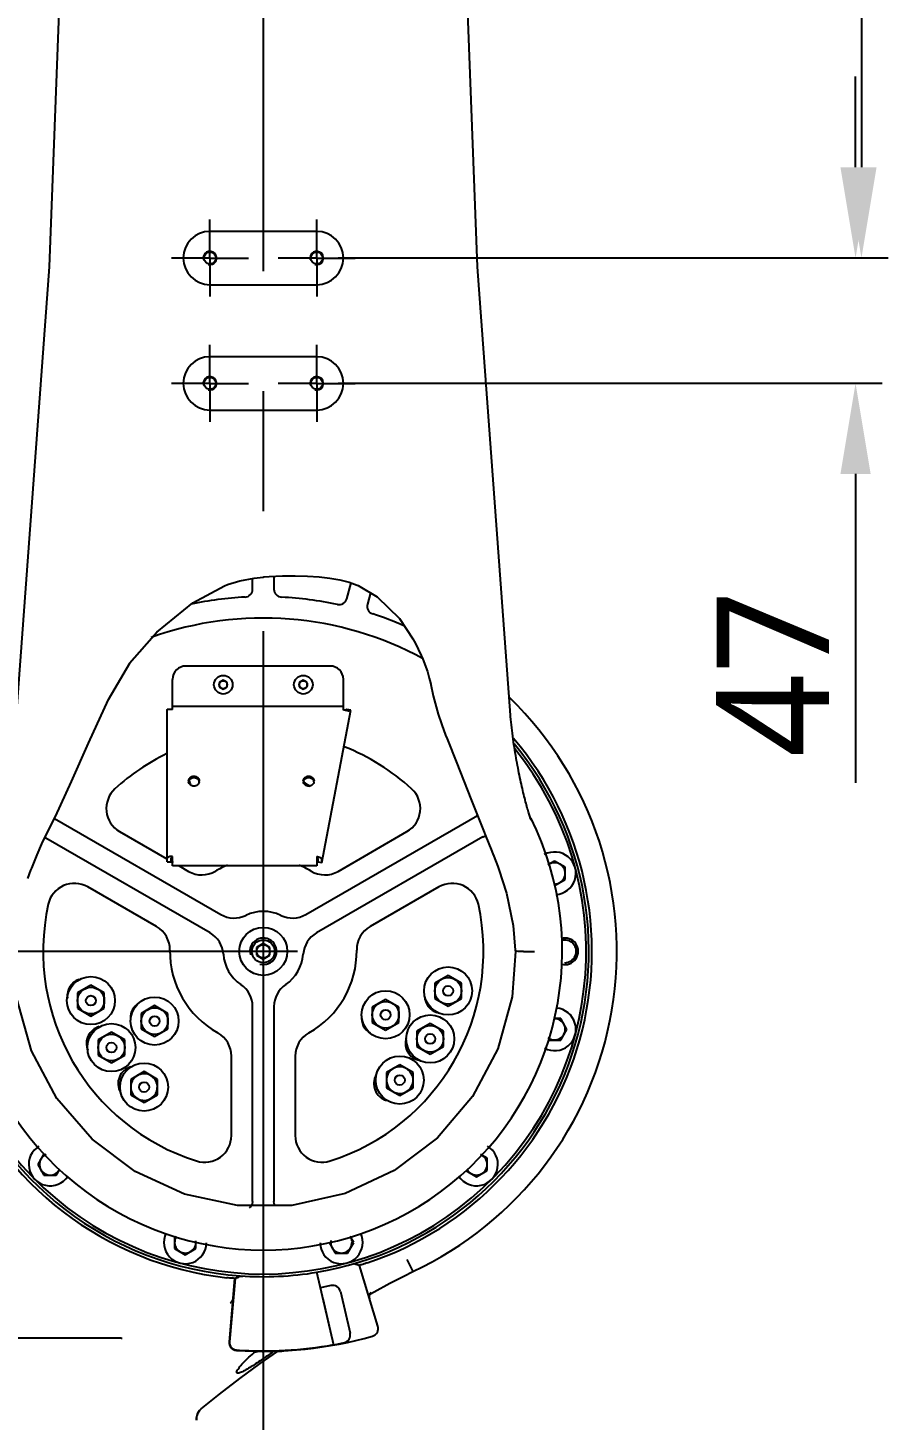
# Model space of a CAD drawing. Header units: millimetres. Extents: x 7426 to 8740, y 124 to 421.
# Drawn here: x 8008.81 to 8024.93, y 246.17 to 272.27 of the extents above; entities that cross this region are included whole.
import ezdxf

# ---------------------------------------------------------------- set-up
doc = ezdxf.new("R2010")
doc.units = ezdxf.units.MM
doc.linetypes.add('CENTER', pattern=[0.6, 0.375, -0.075, 0.075, -0.075])
for name, color, linetype in [('中心线', 7, 'Continuous'), ('外形图', 7, 'Continuous'), ('尺寸标注', 7, 'Continuous')]:
    doc.layers.add(name, color=color, linetype=linetype)
doc.styles.add('微软雅黑', font='msyh.ttc')
doc.dimstyles.new('尺寸标注_1_20比例', dxfattribs={"dimtxt": 2.1, "dimasz": 1.7, "dimexe": 0.5, "dimexo": 0.4, "dimgap": 0.5, "dimtad": 1, "dimdec": 1, "dimlfac": 20, "dimdsep": 46, "dimtxsty": '微软雅黑', "dimcen": 0.09, "dimadec": 0, "dimazin": 0, "dimtp": 0.01, "dimtm": 0.01, "dimtfac": 1, "dimtdec": 1, "dimtofl": 0, "dimtmove": 0, "dimatfit": 3, "dimfxl": 1, "dimtolj": 1, "dimarcsym": 0})

# ---------------------------------------------------------------- blocks, each defined once
blk = doc.blocks.new('*D1003')
at = {"layer": 'Defpoints', "color": 0}
for p in [(7975.873, 309.709), (8020.226, 309.709), (7995.055, 229.955)]:
    blk.add_point(p, dxfattribs=at)
at = {"layer": '尺寸标注', "color": 0, "linetype": 'Continuous', "lineweight": -2}
for p, q in [((8019.826, 309.709), (7975.373, 309.709)), ((7975.873, 231.655), (7975.873, 308.009)), ((7994.655, 229.955), (7975.373, 229.955))]:
    blk.add_line(p, q, dxfattribs=at)
at = {"layer": '尺寸标注', "color": 0}
for points in [[(7976.156, 308.009), (7975.59, 308.009), (7975.873, 309.709)], [(7975.59, 231.655), (7976.156, 231.655), (7975.873, 229.955)]]:
    blk.add_solid(points, dxfattribs=at)
at = {"layer": '尺寸标注', "color": 0, "insert": (7973.19, 269.831), "char_height": 2.1, "attachment_point": 2, "rotation": 90, "style": '微软雅黑'}
blk.add_mtext('\\A1;\\A1;1595', dxfattribs=at)
blk = doc.blocks.new('*D1005')
at = {"layer": 'Defpoints', "color": 0}
for p in [(8013.225, 296.958), (7985.119, 254.956), (8014.263, 254.956)]:
    blk.add_point(p, dxfattribs=at)
at = {"layer": '尺寸标注', "color": 0, "linetype": 'Continuous', "lineweight": -2}
for p, q in [((8012.825, 296.958), (7984.619, 296.958)), ((7985.119, 295.258), (7985.119, 256.656)), ((8013.863, 254.956), (7984.619, 254.956))]:
    blk.add_line(p, q, dxfattribs=at)
at = {"layer": '尺寸标注', "color": 0}
for points in [[(7985.402, 295.258), (7984.836, 295.258), (7985.119, 296.958)], [(7984.836, 256.656), (7985.402, 256.656), (7985.119, 254.956)]]:
    blk.add_solid(points, dxfattribs=at)
at = {"layer": '尺寸标注', "color": 0, "insert": (7982.448, 275.957), "char_height": 2.1, "attachment_point": 2, "rotation": 90, "style": '微软雅黑'}
blk.add_mtext('\\A1;\\A1;840', dxfattribs=at)
blk = doc.blocks.new('*D1006')
at = {"layer": 'Defpoints', "color": 0}
for p in [(8013.225, 255.742), (8004.725, 230.96), (8013.225, 224.324)]:
    blk.add_point(p, dxfattribs=at)
at = {"layer": '尺寸标注', "color": 0, "linetype": 'Continuous', "lineweight": -2}
for p, q in [((8013.225, 255.342), (8013.225, 223.824)), ((8004.725, 230.56), (8004.725, 223.824)), ((8006.425, 224.324), (8011.525, 224.324))]:
    blk.add_line(p, q, dxfattribs=at)
at = {"layer": '尺寸标注', "color": 0}
for points in [[(8006.425, 224.607), (8006.425, 224.041), (8004.725, 224.324)], [(8011.525, 224.041), (8011.525, 224.607), (8013.225, 224.324)]]:
    blk.add_solid(points, dxfattribs=at)
at = {"layer": '尺寸标注', "color": 0, "insert": (8009.016, 227.005), "char_height": 2.1, "attachment_point": 2, "style": '微软雅黑'}
blk.add_mtext('\\A1;\\A1;170', dxfattribs=at)
blk = doc.blocks.new('*D1007')
at = {"layer": 'Defpoints', "color": 0}
for p in [(8013.225, 254.956), (7985.119, 229.955), (7997.461, 229.955)]:
    blk.add_point(p, dxfattribs=at)
at = {"layer": '尺寸标注', "color": 0, "linetype": 'Continuous', "lineweight": -2}
for p, q in [((8012.825, 254.956), (7984.619, 254.956)), ((7985.119, 253.256), (7985.119, 231.655)), ((7997.061, 229.955), (7984.619, 229.955))]:
    blk.add_line(p, q, dxfattribs=at)
at = {"layer": '尺寸标注', "color": 0}
for points in [[(7985.402, 253.256), (7984.836, 253.256), (7985.119, 254.956)], [(7984.836, 231.655), (7985.402, 231.655), (7985.119, 229.955)]]:
    blk.add_solid(points, dxfattribs=at)
at = {"layer": '尺寸标注', "color": 0, "insert": (7982.447, 242.412), "char_height": 2.1, "attachment_point": 2, "rotation": 90, "style": '微软雅黑'}
blk.add_mtext('\\A1;\\A1;500', dxfattribs=at)
blk = doc.blocks.new('*D1012')
at = {"layer": 'Defpoints', "color": 0}
for p in [(8014.225, 285.708), (8014.225, 267.957), (8024.434, 267.957)]:
    blk.add_point(p, dxfattribs=at)
at = {"layer": '尺寸标注', "color": 0, "linetype": 'Continuous', "lineweight": -2}
for p, q in [((8014.625, 285.708), (8024.934, 285.708)), ((8024.434, 284.008), (8024.434, 269.657)), ((8014.625, 267.957), (8024.934, 267.957))]:
    blk.add_line(p, q, dxfattribs=at)
at = {"layer": '尺寸标注', "color": 0}
for points in [[(8024.717, 284.008), (8024.15, 284.008), (8024.434, 285.708)], [(8024.15, 269.657), (8024.717, 269.657), (8024.434, 267.957)]]:
    blk.add_solid(points, dxfattribs=at)
at = {"layer": '尺寸标注', "color": 0, "insert": (8022.848, 277.796), "char_height": 2.1, "attachment_point": 5, "rotation": 90, "style": '微软雅黑'}
blk.add_mtext('\\A1;\\A1;355', dxfattribs=at)
blk = doc.blocks.new('*D1013')
at = {"layer": 'Defpoints', "color": 0}
for p in [(8014.225, 267.957), (8024.323, 267.957), (8014.225, 265.607)]:
    blk.add_point(p, dxfattribs=at)
at = {"layer": '尺寸标注', "color": 0, "linetype": 'Continuous', "lineweight": -2}
for p, q in [((8024.323, 269.657), (8024.323, 271.357)), ((8014.625, 267.957), (8024.823, 267.957)), ((8014.625, 265.607), (8024.823, 265.607)), ((8024.323, 263.907), (8024.323, 258.117))]:
    blk.add_line(p, q, dxfattribs=at)
at = {"layer": '尺寸标注', "color": 0}
for points in [[(8024.04, 269.657), (8024.606, 269.657), (8024.323, 267.957)], [(8024.606, 263.907), (8024.04, 263.907), (8024.323, 265.607)]]:
    blk.add_solid(points, dxfattribs=at)
at = {"layer": '尺寸标注', "color": 0, "insert": (8022.773, 260.162), "char_height": 2.1, "attachment_point": 5, "rotation": 90, "style": '微软雅黑'}
blk.add_mtext('\\A1;\\A1;47', dxfattribs=at)

msp = doc.modelspace()

# ---------------------------------------------------------------- linework, layer by layer
at = {"layer": '中心线', "color": 0, "linetype": 'CENTER', "ltscale": 30}
msp.add_line((8013.2253, 296.9583), (8013.2253, 254.956), dxfattribs=at)
at = {"layer": '外形图', "color": 0}
for p, q in [((8012.2252, 267.9567), (8012.2252, 268.6774)), ((8014.2253, 267.9567), (8014.2253, 268.6774)), ((8012.2252, 267.9567), (8011.5045, 267.9567)), ((8012.2252, 267.9567), (8012.2252, 267.2359)), ((8012.2252, 267.9567), (8012.946, 267.9567)), ((8014.2253, 267.9567), (8013.5046, 267.9567)), ((8014.2253, 267.9567), (8014.2253, 267.2359)), ((8014.2253, 267.9567), (8014.9461, 267.9567)), ((8012.2252, 265.6066), (8012.2252, 266.3273)), ((8014.2253, 265.6066), (8014.2253, 266.3273)), ((8012.2252, 265.6066), (8011.5045, 265.6066)), ((8012.2252, 265.6066), (8012.2252, 264.8858)), ((8012.2252, 265.6066), (8012.946, 265.6066)), ((8014.2253, 265.6066), (8013.5046, 265.6066)), ((8014.2253, 265.6066), (8014.2253, 264.8858)), ((8014.2253, 265.6066), (8014.9461, 265.6066))]:
    msp.add_line(p, q, dxfattribs=at)
at = {"layer": '外形图', "color": 0, "linetype": 'Continuous'}
for p, q in [((8014.2253, 268.4567), (8012.2252, 268.4567)), ((8012.2252, 267.4567), (8014.2253, 267.4567)), ((8014.2253, 266.1066), (8012.2252, 266.1066)), ((8012.2252, 265.1065), (8014.2253, 265.1065)), ((8013.0253, 261.7473), (8013.0253, 261.9505)), ((8013.0521, 261.9557), (8013.2212, 261.9748)), ((8013.2212, 261.9748), (8013.2377, 261.9762)), ((8013.2377, 261.9762), (8013.3354, 261.9835)), ((8013.4253, 261.9875), (8013.4253, 261.7473)), ((8014.7898, 261.5677), (8014.8691, 261.8636)), ((8012.4972, 261.8092), (8012.5573, 261.8332)), ((8015.2333, 261.6773), (8015.1762, 261.4641)), ((8010.7208, 260.3567), (8011.2276, 260.9395)), ((8016.0298, 260.8141), (8016.0743, 260.7308)), ((8016.0743, 260.7308), (8016.1296, 260.6199)), ((8016.1296, 260.6199), (8016.1853, 260.5018)), ((8010.3249, 259.6776), (8010.7216, 260.3573)), ((8014.4754, 260.3063), (8011.7752, 260.3063)), ((8016.1853, 260.5018), (8016.2146, 260.4351)), ((8016.2146, 260.4351), (8016.3004, 260.201)), ((8011.5252, 259.4904), (8011.5252, 260.0562)), ((8012.4752, 260.0428), (8012.4002, 259.9995)), ((8012.5503, 259.9995), (8012.4752, 260.0428)), ((8013.9753, 260.0428), (8013.9003, 259.9995)), ((8014.0503, 259.9995), (8013.9753, 260.0428)), ((8014.7254, 259.4763), (8014.7254, 260.0562)), ((8016.3004, 260.201), (8016.3359, 260.0785)), ((8012.4002, 259.9995), (8012.4002, 259.9129)), ((8012.4002, 259.9129), (8012.4752, 259.8696)), ((8012.4752, 259.8696), (8012.5503, 259.9129)), ((8012.5503, 259.9129), (8012.5503, 259.9995)), ((8013.9003, 259.9995), (8013.9003, 259.9129)), ((8013.9003, 259.9129), (8013.9753, 259.8696)), ((8013.9753, 259.8696), (8014.0503, 259.9129)), ((8014.0503, 259.9129), (8014.0503, 259.9995)), ((8016.3636, 259.9575), (8016.4094, 259.7444)), ((8011.5252, 259.5562), (8014.7254, 259.5562)), ((8016.4094, 259.7444), (8016.5031, 259.4034)), ((8011.4252, 256.6344), (8011.4252, 259.4904)), ((8014.3239, 256.6185), (8014.8666, 259.4805)), ((8014.7927, 259.4925), (8014.7598, 259.477)), ((8014.8666, 259.4805), (8014.7927, 259.4925)), ((8014.8666, 259.4805), (8014.8308, 259.4636)), ((8016.5031, 259.4034), (8016.5637, 259.2215)), ((8016.5637, 259.2216), (8016.5711, 259.2008)), ((8016.5711, 259.2008), (8016.6418, 259.0114)), ((8016.6418, 259.0114), (8016.669, 258.9426)), ((8013.9782, 258.126), (8014.0991, 258.0562)), ((8017.1147, 257.8185), (8017.3504, 257.2246)), ((8009.3138, 257.4452), (8012.4284, 255.647)), ((8014.0222, 255.647), (8017.2393, 257.5044)), ((8010.5327, 257.2017), (8011.4181, 256.6905)), ((8014.6266, 256.4562), (8015.9179, 257.2017)), ((8017.2872, 257.4059), (8017.2873, 257.4058)), ((8017.3504, 257.2246), (8017.3969, 257.1082)), ((8018.2444, 257.4136), (8018.2445, 257.4132)), ((8008.9892, 256.7675), (8009.0724, 256.9699)), ((8009.0724, 256.9699), (8009.0813, 256.9892)), ((8009.1289, 257.0826), (8009.1516, 257.0769)), ((8012.2284, 255.3006), (8009.1515, 257.077)), ((8017.3416, 257.1015), (8014.2222, 255.3006)), ((8017.3416, 257.1015), (8017.3434, 257.1026)), ((8008.9636, 256.7049), (8008.9892, 256.7675)), ((8011.4252, 256.6344), (8011.5002, 256.6344)), ((8011.5002, 256.6344), (8011.5002, 256.7028)), ((8011.504, 256.6409), (8011.5349, 256.6231)), ((8011.5252, 256.5568), (8011.5252, 256.737)), ((8014.2253, 256.737), (8014.2253, 256.5568)), ((8014.25, 256.6988), (8014.25, 256.6304)), ((8014.3239, 256.6185), (8014.3239, 256.6869)), ((8017.5272, 256.7825), (8017.5447, 256.7387)), ((8018.6831, 256.6493), (8018.558, 256.5771)), ((8018.8831, 256.5338), (8018.6831, 256.6493)), ((8008.8134, 256.3211), (8008.872, 256.4773)), ((8014.2253, 256.5568), (8011.5252, 256.5568)), ((8011.6497, 256.5568), (8011.824, 256.4562)), ((8014.3239, 256.6185), (8014.25, 256.6304)), ((8018.8831, 256.3029), (8018.8831, 256.5338)), ((8011.2254, 255.4194), (8009.9341, 256.1649)), ((8016.5165, 256.1649), (8015.2252, 255.4194)), ((8018.686, 256.1891), (8018.8831, 256.3029)), ((8013.2253, 255.1003), (8013.1003, 255.0281)), ((8013.3503, 255.0281), (8013.2253, 255.1003)), ((8013.1003, 255.0281), (8013.1003, 254.8838)), ((8013.1003, 254.8838), (8013.2253, 254.8116)), ((8013.2253, 254.8116), (8013.3503, 254.8838)), ((8013.3503, 254.8838), (8013.3503, 255.0281)), ((8017.9472, 254.9769), (8017.9481, 254.9528)), ((8017.9474, 254.9708), (8017.9474, 254.9707)), ((8018.1012, 254.956), (8018.3047, 254.956)), ((8009.9954, 254.3205), (8009.7454, 254.1761)), ((8010.2454, 254.1761), (8009.9954, 254.3205)), ((8016.6883, 254.5026), (8016.4383, 254.3583)), ((8016.4383, 254.3583), (8016.4383, 254.0696)), ((8016.9384, 254.3583), (8016.6883, 254.5026)), ((8016.9384, 254.0696), (8016.9384, 254.3583)), ((8009.7454, 254.1761), (8009.7454, 253.8874)), ((8010.2454, 253.8874), (8010.2454, 254.1761)), ((8015.5176, 254.0552), (8015.2676, 253.9109)), ((8015.7676, 253.9109), (8015.5176, 254.0552)), ((8016.4383, 254.0696), (8016.6883, 253.9253)), ((8016.6883, 253.9253), (8016.9384, 254.0696)), ((8009.7454, 253.8874), (8009.9954, 253.7431)), ((8009.9954, 253.7431), (8010.2454, 253.8874)), ((8011.1888, 253.9374), (8010.9388, 253.7931)), ((8010.9388, 253.7931), (8010.9388, 253.5044)), ((8011.4388, 253.7931), (8011.1888, 253.9374)), ((8011.4388, 253.5044), (8011.4388, 253.7931)), ((8013.0253, 250.267), (8013.0253, 253.9203)), ((8013.4253, 253.9203), (8013.4253, 250.267)), ((8015.2676, 253.9109), (8015.2676, 253.6222)), ((8015.7676, 253.6222), (8015.7676, 253.9109)), ((8010.9388, 253.5044), (8011.1888, 253.36)), ((8011.1888, 253.36), (8011.4388, 253.5044)), ((8015.2676, 253.6222), (8015.5176, 253.4779)), ((8015.5176, 253.4779), (8015.7676, 253.6222)), ((8016.353, 253.6028), (8016.1029, 253.4584)), ((8016.603, 253.4584), (8016.353, 253.6028)), ((8018.7986, 253.6936), (8018.6657, 253.6936)), ((8018.914, 253.4935), (8018.7986, 253.6936)), ((8010.3793, 253.4402), (8010.1292, 253.2958)), ((8010.1292, 253.2958), (8010.1292, 253.0071)), ((8010.6293, 253.2958), (8010.3793, 253.4402)), ((8010.6293, 253.0071), (8010.6293, 253.2958)), ((8016.1029, 253.4584), (8016.1029, 253.1697)), ((8016.603, 253.1697), (8016.603, 253.4584)), ((8018.5676, 253.2935), (8018.7986, 253.2935)), ((8018.7986, 253.2935), (8018.914, 253.4935)), ((8010.1292, 253.0071), (8010.3793, 252.8628)), ((8010.3793, 252.8628), (8010.6293, 253.0071)), ((8012.6267, 251.5012), (8012.6267, 252.9922)), ((8013.8239, 252.9922), (8013.8239, 251.5012)), ((8016.1029, 253.1697), (8016.353, 253.0254)), ((8016.353, 253.0254), (8016.603, 253.1697)), ((8015.7825, 252.8302), (8015.5325, 252.6859)), ((8016.0325, 252.6859), (8015.7825, 252.8302)), ((8010.9909, 252.6998), (8010.7409, 252.5554)), ((8010.7409, 252.5554), (8010.7409, 252.2667)), ((8011.2409, 252.5554), (8010.9909, 252.6998)), ((8011.2409, 252.2667), (8011.2409, 252.5554)), ((8015.5325, 252.6859), (8015.5325, 252.3972)), ((8016.0325, 252.3972), (8016.0325, 252.6859)), ((8010.7409, 252.2667), (8010.9909, 252.1224)), ((8010.9909, 252.1224), (8011.2409, 252.2667)), ((8015.5325, 252.3972), (8015.7825, 252.2528)), ((8015.7825, 252.2528), (8016.0325, 252.3972)), ((8009.1144, 251.1606), (8008.999, 250.9606)), ((8008.999, 250.9606), (8009.1144, 250.7606)), ((8017.4207, 251.0761), (8017.2939, 251.1492)), ((8017.4207, 250.8451), (8017.4207, 251.0761)), ((8009.1144, 250.7606), (8009.3454, 250.7606)), ((8009.3454, 250.7606), (8009.4067, 250.8668)), ((8017.0233, 250.8436), (8017.2207, 250.7296)), ((8017.2207, 250.7296), (8017.4207, 250.8451)), ((8013.0253, 250.2672), (8013.0177, 250.2212)), ((8013.4316, 250.2252), (8013.4253, 250.2672)), ((8013.45, 250.1919), (8013.4316, 250.2252)), ((8011.5629, 249.6136), (8011.5629, 249.3827)), ((8014.9187, 249.4982), (8014.8546, 249.6091)), ((8011.5629, 249.3827), (8011.7629, 249.2672)), ((8011.7629, 249.2672), (8011.9629, 249.3827)), ((8011.9629, 249.3827), (8011.9629, 249.5303)), ((8014.4567, 249.4982), (8014.5722, 249.2982)), ((8014.8032, 249.2982), (8014.9187, 249.4982)), ((8014.5722, 249.2982), (8014.8032, 249.2982)), ((8015.0255, 249.0677), (8014.9139, 249.094)), ((8015.3739, 247.9282), (8015.0255, 249.0677)), ((8015.9147, 249.1784), (8016.0253, 248.9513)), ((8012.6886, 248.8221), (8012.5848, 247.635)), ((8012.6972, 248.8214), (8012.5933, 247.6343)), ((8012.6954, 248.8253), (8012.7924, 248.871)), ((8014.5441, 247.5724), (8014.2286, 248.9387)), ((8014.4915, 248.6892), (8014.2966, 248.6443)), ((8014.6714, 248.5768), (8014.8514, 247.7973)), ((8014.3416, 248.4494), (8014.4991, 247.7673)), ((8010.5611, 247.7056), (8001.4983, 247.7056)), ((8010.5611, 247.7056), (8010.58, 247.7045)), ((8014.7389, 247.6174), (8014.5441, 247.5724)), ((8013.1652, 247.229), (8013.491, 247.4555)), ((8013.5753, 247.4555), (8013.2253, 247.4555)), ((8011.974, 246.2018), (8011.9933, 246.285)), ((8011.9746, 246.1653), (8011.974, 246.2018))]:
    msp.add_line(p, q, dxfattribs=at)
for points in [[(8009.2603, 293.8361), (8009.5588, 285.285), (8009.5441, 276.5151), (8009.2125, 267.7922), (8008.5932, 259.3838)], [(8017.8572, 259.385), (8017.2381, 267.7918), (8016.9065, 276.5154), (8016.8918, 285.286), (8017.1903, 293.8362)], [(8012.5573, 261.8332), (8012.7857, 261.9042), (8013.0521, 261.9557)], [(8013.3354, 261.9835), (8013.5848, 261.9947), (8013.825, 261.9967), (8014.0546, 261.9908), (8014.2717, 261.977), (8014.4747, 261.9541), (8014.6618, 261.9212), (8014.8317, 261.8775)], [(8014.8317, 261.8775), (8014.9842, 261.8212), (8015.0024, 261.8128)], [(8011.2276, 260.9395), (8011.9052, 261.4918), (8012.4972, 261.8092)], [(8015.0025, 261.8128), (8015.362, 261.6017), (8015.7795, 261.1977), (8016.0297, 260.8143)], [(8016.336, 260.0782), (8016.3473, 260.0329), (8016.3623, 259.9642), (8016.3636, 259.9574)], [(8009.0814, 256.9896), (8009.3336, 257.4841), (8009.6301, 258.1378), (8009.9482, 258.862), (8010.3249, 259.6776)], [(8018.1402, 257.7618), (8018.1318, 257.7941), (8018.1233, 257.8275), (8018.1147, 257.8619), (8018.106, 257.8974), (8018.0972, 257.9338), (8018.0883, 257.9712), (8018.0794, 258.0095), (8018.0705, 258.0488), (8018.0615, 258.089), (8018.0525, 258.13), (8018.0434, 258.1718), (8018.0344, 258.2145), (8018.0253, 258.258), (8018.0163, 258.3022), (8018.0074, 258.3471), (8017.9985, 258.3927), (8017.9896, 258.4389), (8017.9809, 258.4856), (8017.9723, 258.5328), (8017.9638, 258.5803), (8017.9555, 258.6282), (8017.9472, 258.6769), (8017.939, 258.727), (8017.9308, 258.7784), (8017.9228, 258.8306), (8017.9149, 258.8836), (8017.9073, 258.937), (8017.9, 258.9906), (8017.8931, 259.044), (8017.8866, 259.0972), (8017.8806, 259.15), (8017.8749, 259.2023), (8017.8695, 259.2544), (8017.8645, 259.3063), (8017.8597, 259.3586), (8017.8573, 259.3848)], [(8016.669, 258.9426), (8016.8505, 258.4872), (8017.1147, 257.8185)], [(8018.2445, 257.4132), (8018.244, 257.4147), (8018.2431, 257.4171), (8018.2417, 257.4207), (8018.2399, 257.4258), (8018.2376, 257.4322), (8018.2348, 257.4403), (8018.2315, 257.45), (8018.2276, 257.4615), (8018.2232, 257.4747), (8018.2183, 257.4898), (8018.2129, 257.5067), (8018.2071, 257.5254), (8018.2008, 257.5459), (8018.1941, 257.5681), (8018.187, 257.592), (8018.1797, 257.6172), (8018.1722, 257.6437), (8018.1644, 257.6714), (8018.1565, 257.7004), (8018.1484, 257.7305), (8018.1402, 257.7618)], [(8017.2371, 257.51), (8017.2161, 257.4914), (8017.2081, 257.4864)], [(8017.3434, 257.1026), (8017.3598, 257.1103), (8017.3944, 257.1143)], [(8017.3969, 257.1082), (8017.4938, 256.8658), (8017.5272, 256.7825)], [(8008.872, 256.4773), (8008.8867, 256.5143), (8008.9636, 256.7049)], [(8017.5447, 256.7387), (8017.62, 256.5461), (8017.6416, 256.4896)], [(8017.6416, 256.4896), (8017.785, 256.0496), (8017.9085, 255.4418), (8017.9472, 254.9771)], [(8013.7615, 250.193), (8012.7419, 250.1895), (8011.7472, 250.4039), (8010.8249, 250.8249), (8010.016, 251.4325), (8009.3571, 252.1996), (8008.8786, 253.0934), (8008.6053, 254.0743), (8008.5471, 254.9515)], [(8017.9481, 254.9529), (8017.8896, 254.1032), (8017.6203, 253.1287), (8017.1461, 252.2334), (8016.4893, 251.4597), (8015.6804, 250.8438), (8014.7568, 250.4148), (8013.7615, 250.193)], [(8013.0177, 250.2212), (8012.989, 250.1726), (8012.9588, 250.1487)], [(8015.2222, 248.5253), (8015.3027, 248.5708), (8015.5966, 248.7312), (8015.8562, 248.8669), (8016.0253, 248.9513)], [(8015.2193, 248.4339), (8015.2133, 248.4661), (8015.2156, 248.505), (8015.2261, 248.5371), (8015.2396, 248.5599), (8015.2441, 248.5656)], [(8012.0633, 246.3796), (8012.4023, 246.6553), (8012.7829, 246.9493), (8013.1652, 247.229)], [(8011.9933, 246.285), (8012.0365, 246.3535), (8012.0633, 246.3796)]]:
    msp.add_lwpolyline(points, dxfattribs=at)
for centre, radius in [((8012.2252, 267.9567), 0.1125), ((8014.2253, 267.9567), 0.1125), ((8012.2252, 265.6066), 0.1125), ((8014.2253, 265.6066), 0.1125), ((8012.4752, 259.9562), 0.175), ((8012.4752, 259.9562), 0.075), ((8013.9753, 259.9562), 0.175), ((8013.9753, 259.9562), 0.075), ((8013.2253, 254.956), 0.45), ((8013.2253, 254.956), 0.2125), ((8013.2253, 254.956), 0.125), ((8016.6883, 254.214), 0.45), ((8009.9954, 254.0318), 0.45), ((8016.6883, 254.214), 0.25), ((8016.6883, 254.214), 0.0941), ((8009.9954, 254.0318), 0.25), ((8009.9954, 254.0318), 0.0941), ((8011.1888, 253.6487), 0.45), ((8015.5176, 253.7665), 0.45), ((8011.1888, 253.6487), 0.25), ((8015.5176, 253.7665), 0.25), ((8015.5176, 253.7665), 0.0941), ((8016.353, 253.3141), 0.45), ((8010.3793, 253.1515), 0.45), ((8011.1888, 253.6487), 0.0941), ((8016.353, 253.3141), 0.25), ((8010.3793, 253.1515), 0.25), ((8010.3793, 253.1515), 0.0941), ((8016.353, 253.3141), 0.0941), ((8015.7825, 252.5415), 0.45), ((8010.9909, 252.4111), 0.45), ((8010.9909, 252.4111), 0.0941), ((8015.7825, 252.5415), 0.0941)]:
    msp.add_circle(centre, radius, dxfattribs=at)
for centre, radius, start, end in [((8012.2252, 267.9567), 0.5, 90, 270), ((8014.2253, 267.9567), 0.5, 270, 90), ((8012.2252, 267.9567), 0.125, 255, 195), ((8014.2253, 267.9567), 0.125, 255, 195), ((8012.2252, 265.6066), 0.5, 90, 270), ((8014.2253, 265.6066), 0.5, 270, 90), ((8012.2252, 265.6066), 0.125, 255, 195), ((8014.2253, 265.6066), 0.125, 255, 195), ((8013.2253, 254.956), 6.6504, 92.95035, 101.72118), ((8012.8753, 261.7473), 0.15, 272.95035, 0), ((8013.5753, 261.7473), 0.15, 180, 267.04965), ((8013.2253, 254.956), 6.6504, 77.95035, 87.04965), ((8014.6449, 261.6065), 0.15, 257.95035, 345), ((8015.3211, 261.4253), 0.15, 165, 252.04965), ((8013.2253, 254.956), 6.2503, 61.35628, 109.65795), ((8013.2253, 254.956), 6.6504, 66.66469, 72.04965), ((8011.7752, 260.0562), 0.25, 90, 180), ((8014.4754, 260.0562), 0.25, 0, 90), ((8013.2253, 254.956), 6.6254, 295, 45.82027), ((8011.4565, 259.175), 0.3228, 82.0937, 82.37647), ((8011.4565, 259.1745), 0.3233, 77.73354, 82.10947), ((8014.7506, 259.1465), 0.3308, 89.75229, 94.37201), ((8014.7508, 259.1372), 0.3401, 88.93694, 89.78767), ((8014.7508, 259.1368), 0.3405, 88.43478, 88.93727), ((8013.2253, 254.956), 6.0503, 141.14922, 38.85901), ((8013.2253, 254.956), 6.1003, 279.46757, 39.63713), ((8013.2253, 254.956), 4.1252, 47.64054, 68.46044), ((8013.2253, 254.956), 6.1581, 288.39584, 40.38153), ((8013.2253, 254.956), 4.1252, 116.01549, 132.35946), ((8010.7827, 257.6347), 0.5, 132.35946, 240), ((8011.9137, 258.1466), 0.0885, 180.02289, 188.47194), ((8011.9147, 258.1208), 0.0895, 163.58443, 171.58659), ((8011.9143, 258.1209), 0.0891, 162.49681, 163.57897), ((8012.2783, 258.2467), 0.45, 190.69465, 202.67954), ((8011.9361, 258.1209), 0.0891, 16.41933, 17.63113), ((8011.9357, 258.1208), 0.0895, 8.40398, 16.41407), ((8011.9367, 258.1466), 0.0885, 351.51544, 359.97682), ((8014.0638, 258.1466), 0.0885, 180.02297, 188.43048), ((8014.0648, 258.1208), 0.0895, 163.58427, 171.54259), ((8014.0644, 258.1209), 0.0891, 162.49537, 163.57885), ((8014.1796, 258.2984), 0.25, 216.86135, 253.69449), ((8014.0863, 258.1209), 0.0891, 16.42015, 17.57706), ((8014.0859, 258.1208), 0.0895, 8.42307, 16.41482), ((8014.0869, 258.1466), 0.0885, 351.535, 359.9769), ((8015.6679, 257.6347), 0.5, 300, 47.64054), ((8013.2253, 254.956), 5.601, 153.46491, 26.53071), ((8011.525, 256.4524), 0.2846, 89.96811, 95.0141), ((8018.6831, 256.4184), 0.4, 273.37988, 118.6396), ((8012.074, 256.8892), 0.5, 240, 300.77517), ((8013.2253, 254.956), 1.7501, 112.58279, 120.77517), ((8013.2253, 254.956), 1.7501, 59.22483, 67.41721), ((8014.3766, 256.8892), 0.5, 239.22483, 300), ((8018.6831, 256.4184), 0.2, 269.61763, 120), ((8009.6841, 255.7319), 0.5, 60, 167.64054), ((8016.7665, 255.7319), 0.5, 12.35946, 120), ((8013.2253, 254.956), 4.1252, 167.64054, 252.35946), ((8012.6784, 256.08), 0.5, 240, 295.9442), ((8013.2253, 254.956), 0.75, 64.0558, 115.9442), ((8013.7722, 256.08), 0.5, 244.0558, 300), ((8013.2253, 254.956), 4.1252, 287.64054, 12.35946), ((8010.9754, 254.9864), 0.5, 359.22483, 60), ((8015.4752, 254.9864), 0.5, 120, 180.77517), ((8011.9783, 254.8675), 0.5, 4.0558, 60), ((8013.2253, 254.956), 0.25, 255, 195), ((8014.4722, 254.8675), 0.5, 120, 175.9442), ((8018.8756, 254.956), 0.25, 255, 105.95262), ((8018.8756, 254.956), 0.2125, 270, 107.57168), ((8013.2253, 254.956), 1.7501, 179.22483, 240.77517), ((8013.2253, 254.956), 0.75, 184.0558, 235.9442), ((8013.2253, 254.956), 0.75, 304.0558, 355.9442), ((8013.2253, 254.956), 1.7501, 299.22483, 0.77517), ((8009.8776, 254.1213), 0.325, 108.64061, 187.5), ((8012.5252, 253.9203), 0.5, 0, 55.9442), ((8013.9253, 253.9203), 0.5, 124.0558, 180), ((8016.573, 254.1213), 0.325, 182, 254.12319), ((8011.0601, 253.7059), 0.325, 129.15209, 187.5), ((8018.6831, 253.4935), 0.4, 241.74081, 84.49624), ((8010.2373, 253.2309), 0.325, 105.60322, 203.5), ((8015.3905, 253.7059), 0.325, 172.5, 240), ((8018.6831, 253.4935), 0.2, 230.29107, 90), ((8012.1267, 252.9922), 0.5, 0, 60.77517), ((8014.3239, 252.9922), 0.5, 119.22483, 180), ((8016.2132, 253.2309), 0.325, 163.73743, 256), ((8013.2253, 254.956), 6.1003, 199.06911, 265.93074), ((8010.8286, 252.4741), 0.325, 105.33273, 209.97925), ((8015.7825, 252.5415), 0.25, 300.17919, 300), ((8013.2253, 254.956), 6.1581, 201.39584, 263.60416), ((8010.9909, 252.4111), 0.25, 62.72796, 60), ((8015.622, 252.4741), 0.325, 150, 254.03065), ((8012.1267, 251.5012), 0.5, 252.35946, 0), ((8014.3239, 251.5012), 0.5, 180, 287.64054), ((8009.2299, 250.9606), 0.4, 121.41641, 325.9978), ((8017.2207, 250.9606), 0.4, 214.00268, 58.60674), ((8009.2299, 250.9606), 0.2, 110.9135, 330), ((8017.2207, 250.9606), 0.2, 207.87351, 60), ((8011.7629, 249.4982), 0.4, 154.70984, 358.4876), ((8011.7629, 249.4982), 0.2, 146.32261, 0), ((8014.6877, 249.4982), 0.4, 181.53578, 25.28888), ((8014.6877, 249.4982), 0.2, 170.51285, 30), ((8013.8396, 246.2299), 2.8321, 113.27151, 113.7888), ((8013.2253, 254.956), 6.1003, 265.93051, 279.46652), ((8014.5252, 248.5431), 0.15, 13, 103), ((8012.5071, 248.4667), 0.1499, 314.6688, 320.06953), ((8014.7052, 247.7635), 0.15, 283, 13), ((8015.2304, 247.8843), 0.15, 285.83062, 17), ((8012.7342, 247.622), 0.15, 175, 266.16938), ((8012.7342, 247.622), 0.1414, 175, 266.16938), ((8013.2253, 254.956), 7.5004, 266.16938, 285.83062), ((8013.2253, 254.956), 7.4918, 266.16938, 280.12343), ((8012.2249, 246.1877), 0.2513, 172.15634, 185.11626), ((8012.2236, 246.1879), 0.25, 161.60134, 172.16223), ((8012.2237, 246.1878), 0.2501, 152.8449, 161.57454), ((8012.2234, 246.1878), 0.2498, 143.19107, 152.82043), ((8012.2247, 246.1869), 0.2514, 129.96436, 143.19799)]:
    msp.add_arc(centre, radius, start, end, dxfattribs=at)
for points, knots in [([(8011.4252, 259.4904), (8011.4252, 259.4926), (8011.4346, 259.4958), (8011.4478, 259.4975), (8011.472, 259.4979), (8011.4895, 259.4963), (8011.4993, 259.4949)], [0, 0, 0, 0, 0.0867325, 0.2926511, 0.6067268, 1, 1, 1, 1]), ([(8014.7601, 259.4772), (8014.7636, 259.4771), (8014.7764, 259.4765), (8014.7892, 259.4752), (8014.7985, 259.4738)], [0, 0, 0, 0, 0.2726259, 1, 1, 1, 1]), ([(8014.7985, 259.4738), (8014.8063, 259.4726), (8014.8166, 259.4706), (8014.8269, 259.4666), (8014.8303, 259.4647), (8014.8308, 259.4636)], [0, 0, 0, 0, 0.6911597, 0.8952628, 1, 1, 1, 1]), ([(8011.8252, 258.1466), (8011.8252, 258.1708), (8011.8484, 258.2219), (8011.9252, 258.2501), (8012.002, 258.2219), (8012.0252, 258.1708), (8012.0252, 258.1466)], [0, 0, 0, 0, 0.2445103, 0.4999919, 0.7554773, 1, 1, 1, 1]), ([(8011.8293, 258.1477), (8011.8354, 258.1669), (8011.8623, 258.2024), (8011.9251, 258.2213), (8011.988, 258.2025), (8012.0149, 258.1671), (8012.021, 258.1479)], [0, 0, 0, 0, 0.2456032, 0.4999614, 0.7543494, 1, 1, 1, 1]), ([(8013.9753, 258.1466), (8013.9753, 258.1708), (8013.9985, 258.2219), (8014.0753, 258.2501), (8014.1521, 258.2219), (8014.1753, 258.1708), (8014.1753, 258.1466)], [0, 0, 0, 0, 0.2445103, 0.4999919, 0.7554773, 1, 1, 1, 1]), ([(8013.9795, 258.1477), (8013.9855, 258.1669), (8014.0124, 258.2024), (8014.0753, 258.2213), (8014.1382, 258.2025), (8014.1651, 258.167), (8014.1712, 258.1478)], [0, 0, 0, 0, 0.2455999, 0.499977, 0.7543669, 1, 1, 1, 1]), ([(8012.0243, 258.1336), (8012.021, 258.1115), (8011.9953, 258.0681), (8011.9252, 258.0447), (8011.8551, 258.0681), (8011.8295, 258.1116), (8011.8262, 258.1336)], [0, 0, 0, 0, 0.2450031, 0.4999842, 0.7549801, 1, 1, 1, 1]), ([(8014.1744, 258.1336), (8014.1711, 258.1116), (8014.1454, 258.0681), (8014.0753, 258.0447), (8014.0052, 258.0681), (8013.9796, 258.1116), (8013.9763, 258.1337)], [0, 0, 0, 0, 0.2450098, 0.4999977, 0.7549828, 1, 1, 1, 1]), ([(8011.5002, 256.7359), (8011.4901, 256.735), (8011.4713, 256.7321), (8011.4456, 256.725), (8011.4252, 256.7126), (8011.4252, 256.7028)], [0, 0, 0, 0, 0.3559928, 0.6523325, 1, 1, 1, 1]), ([(8011.5002, 256.7028), (8011.5002, 256.7059), (8011.5113, 256.7109), (8011.5192, 256.7113), (8011.5252, 256.7113)], [0, 0, 0, 0, 0.3472235, 1, 1, 1, 1]), ([(8014.2253, 256.737), (8014.2493, 256.7331), (8014.2819, 256.724), (8014.3147, 256.705), (8014.3239, 256.6923), (8014.3239, 256.6869)], [0, 0, 0, 0, 0.6343923, 0.8593937, 1, 1, 1, 1]), ([(8014.25, 256.6988), (8014.25, 256.7022), (8014.2395, 256.7082), (8014.2313, 256.7104), (8014.2253, 256.7113)], [0, 0, 0, 0, 0.3590081, 1, 1, 1, 1]), ([(8017.9475, 254.9703), (8017.9481, 254.9635), (8017.9833, 254.9637), (8018.0008, 254.9576), (8018.0182, 254.9568)], [0, 0, 0, 0, 0.2813415, 1, 1, 1, 1]), ([(8015.1687, 249.1126), (8015.1506, 249.1061), (8015.1178, 249.0965), (8015.071, 249.0776), (8015.0468, 249.0791), (8015.0266, 249.0641), (8015.0255, 249.0677)], [0, 0, 0, 0, 0.3826754, 0.7070453, 0.9238661, 1, 1, 1, 1]), ([(8012.6886, 248.8221), (8012.6883, 248.8183), (8012.6655, 248.8288), (8012.6421, 248.8224), (8012.5924, 248.831), (8012.5583, 248.8336), (8012.5393, 248.8362)], [0, 0, 0, 0, 0.0761579, 0.2930123, 0.6173805, 1, 1, 1, 1]), ([(8012.6972, 248.8214), (8012.6951, 248.8216), (8012.6932, 248.8208), (8012.6887, 248.8228), (8012.6886, 248.8221)], [0, 0, 0, 0, 0.7480946, 1, 1, 1, 1]), ([(8013.4106, 247.4501), (8013.3385, 247.3976), (8013.229, 247.3208), (8013.0828, 247.2226), (8012.9779, 247.1548), (8012.8836, 247.0991), (8012.8142, 247.0616), (8012.7688, 247.0472), (8012.7429, 247.039), (8012.7253, 247.0525), (8012.7253, 247.0609)], [0, 0, 0, 0, 0.3299722, 0.4951633, 0.6519941, 0.7916056, 0.9016746, 0.94127, 0.9690765, 1, 1, 1, 1]), ([(8012.7253, 247.0609), (8012.7253, 247.0836), (8012.7622, 247.1384), (8012.8282, 247.222), (8012.9292, 247.3231), (8013.0066, 247.3908), (8013.049, 247.4253)], [0, 0, 0, 0, 0.1382834, 0.3719114, 0.6668123, 1, 1, 1, 1])]:
    msp.add_open_spline(points, degree=3, knots=knots, dxfattribs=at)
for points in [[(8018.0182, 254.9568), (8018.0459, 254.9554), (8018.0736, 254.9567), (8018.1013, 254.9567)], [(8012.7206, 248.8316), (8012.7345, 248.8376), (8012.7484, 248.8434), (8012.7624, 248.8489)], [(8012.7624, 248.8489), (8012.7874, 248.8586), (8012.8137, 248.8693), (8012.8404, 248.8677)], [(8012.622, 248.3705), (8012.635, 248.386), (8012.645, 248.4046), (8012.6508, 248.424)], [(8013.049, 247.4253), (8013.0738, 247.4455), (8013.108, 247.4564), (8013.14, 247.456)]]:
    msp.add_open_spline(points, degree=3, dxfattribs=at)

# ---------------------------------------------------------------- dimensions: what is measured, and where the dimension line sits
at = {"layer": '尺寸标注', "color": 0, "linetype": 'Continuous'}
for base, p1, p2, angle, text, picture, middle in [((7975.8729, 309.709), (7995.0551, 229.9546), (8020.2257, 309.709), 90, '\\A1;1595', '*D1003', (7975.8729, 269.8306)), ((7985.1189, 254.956), (8013.2253, 296.9583), (8014.263, 254.956), 270, '\\A1;840', '*D1005', (7985.1189, 275.9571)), ((8024.4338, 267.9567), (8014.2253, 285.7077), (8014.2253, 267.9567), 90, '\\A1;355', '*D1012', (8024.4338, 277.7957)), ((8024.3228, 267.9567), (8014.2253, 265.6066), (8014.2253, 267.9567), 90, '\\A1;47', '*D1013', (8024.3228, 260.1617)), ((7985.1189, 229.9546), (8013.2253, 254.956), (7997.4606, 229.9546), 270, '\\A1;500', '*D1007', (7985.1189, 242.4125))]:
    dim = msp.add_linear_dim(base=base, p1=p1, p2=p2, angle=angle, text=text, dimstyle='尺寸标注_1_20比例', dxfattribs=at)
    dim.commit()
    dim.dimension.update_dxf_attribs({"geometry": picture, "text_midpoint": middle, "dimtype": 160})
dim = msp.add_linear_dim(base=(8013.2253, 224.3238), p1=(8004.7248, 230.9601), p2=(8013.2253, 255.7421), text='\\A1;170', dimstyle='尺寸标注_1_20比例', dxfattribs=at)
dim.commit()
dim.dimension.update_dxf_attribs({"geometry": '*D1006', "text_midpoint": (8009.0159, 224.3238), "dimtype": 160})

doc.saveas('drawing.dxf')
